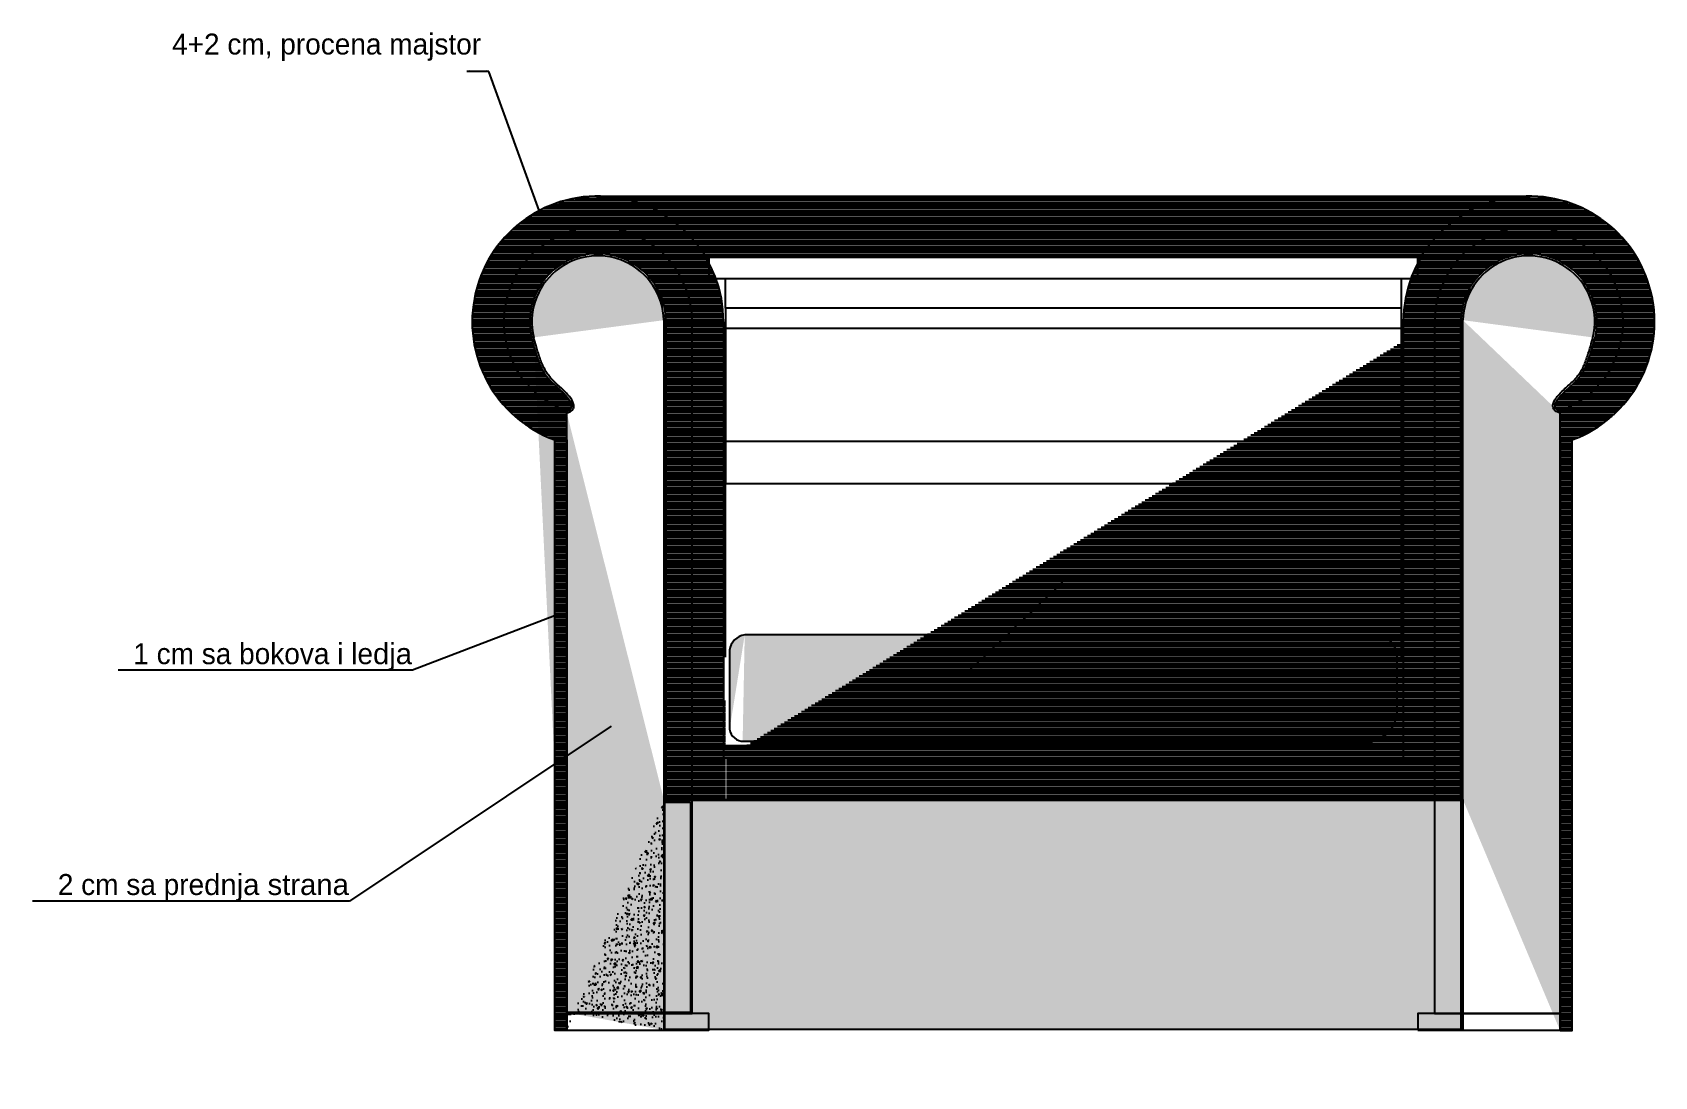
# Model space of a CAD drawing. Header units: millimetres. Extents: x -2138 to 2758, y -250 to 952.
# Drawn here: x -2138 to -589, y -44 to 952 of the extents above; entities that cross this region are included whole.
import ezdxf
from ezdxf import colors
from ezdxf.entities.mleader import LeaderData, LeaderLine
from ezdxf.math import Vec2, Vec3

# ---------------------------------------------------------------- set-up
doc = ezdxf.new("R2010")
doc.units = ezdxf.units.MM
doc.header["$MEASUREMENT"] = 0
doc.layers.add('Line 8', color=7, linetype='Continuous')
pattern_1 = [(0, (-1492.184197366365, 0), (0, 2), [])]
pattern_2 = [(49.99999999999999, (-1492.184197366365, 0), (14.34520365201507, -1.255042699651902), [1.5, -16.5]), (355, (-1492.184197366365, 0), (-2.77502667226, 15.04384267400024), [1.2, -13.2]), (100.45144446, (-1490.988763746365, -0.10458688), (11.57017693454224, 13.78879981937259), [1.274803839999999, -14.02284224]), (46.18420000000002, (-1492.184197366365, 4), (21.34482661343145, -3.310385615861531), [2.249999999999999, -24.74999999999999]), (96.63563549, (-1490.405462466365, 3.72413386), (18.69323891348457, 19.48237201549101), [1.91220684, -21.0342752]), (351.1841639899999, (-1492.184197366365, 4), (18.69323890109546, 19.4823720053998), [1.8, -19.80000002]), (21, (-1490.184197366365, 3), (11.93814104236923, -8.052377813306776), [1.5, -16.5]), (326.0000000000001, (-1490.184197366365, 3), (4.866306638431634, 14.50300090093706), [1.2, -13.2]), (71.45144474, (-1489.189352286365, 2.32896852), (16.80444753459942, 6.450623056127077), [1.2748038, -14.02284224]), (37.50000000000001, (-1492.184197366365, 0), (0.2431971063458134, 6.65787707662623), [0, -13.04, 0, -13.4, 0, -13.25]), (7.499999999999999, (-1492.184197366365, 0), (5.261390748842972, 7.888234237647205), [0, -7.64, 0, -12.74, 0, -5.05]), (327.5, (-1496.644197366365, 0), (10.67644872344818, -0.4510974346875951), [0, -5, 0, -15.6, 0, -20.7]), (317.5, (-1498.644197366365, 0), (11.66372338684772, 2.002099646646355), [0, -6.5, 0, -10.36, 0, -14.7])]

msp = doc.modelspace()

# ---------------------------------------------------------------- hatches: boundary and pattern name
at = {"linetype": 'Continuous'}
h = msp.add_hatch(dxfattribs=at)
h.set_pattern_fill('_USER', color=1, scale=2, pattern_type=0)
h.set_pattern_definition(pattern_1)
h.paths.add_polyline_path([(-1639.271812190082, 563.2533463552126), (-1639.271812190082, 0), (-1628.184197366365, 0), (-1628.184197366365, 579.5846498486308), (-1628.184197366365, 591.1471862576154, -1.931851652578133), (-1508.184197366365, 676.0000000000011), (-1508.184197366365, 260.0000000000005), (-1492.184197366365, 260.0000000000005), (-1492.184197366365, 315.9999999999889), (-1492.184197366365, 732.2494444417023, 1.455337488166232)])
h.paths.add_polyline_path([(-1485.530452277509, 717.3416704724796), (-1492.184197366365, 717.3416704724796), (-1492.184197366365, 689.1002265927967), (-1478.90140706023, 689.1002265927967, 0.06065782833653637)])
h.paths.add_polyline_path([(-1492.184197366365, 732.2494444417023), (-1492.184197366365, 717.3416704724796), (-1485.530452277509, 717.3416704724796, 0.03405038742747361)])
h.paths.add_polyline_path([(-1478.184197366365, 676.0000000000011, 0.02735346079778178), (-1478.90140706023, 689.1002265927967), (-1492.184197366364, 689.1002265927967), (-1492.184197366364, 669.8006517615045), (-1478.184197366365, 669.8006517615045)])
h.paths.add_polyline_path([(-1478.184197366365, 669.8006517615045), (-1492.184197366365, 669.8006517615045), (-1492.184197366365, 561.6872373883018), (-1478.184197366365, 561.6872373883017)])
h.paths.add_polyline_path([(-1478.184197366365, 561.6872373883017), (-1492.184197366365, 561.6872373883018), (-1492.184197366365, 521.757330884697), (-1478.184197366365, 521.757330884697)])
h.paths.add_polyline_path([(-1478.184197366365, 521.757330884697), (-1492.184197366365, 521.757330884697), (-1492.184197366365, 315.9999999999889), (-1478.184197366365, 315.9999999999889)])
h.paths.add_polyline_path([(-1478.184197366365, 315.9999999999889), (-1492.184197366365, 315.9999999999889), (-1492.184197366365, 260.0000000000009), (-1478.184197366365, 260.0000000000009)])
h.paths.add_polyline_path([(-831.1841973663641, 271.5831455914797), (-1476.184197366365, 271.5831455914768), (-1476.184197366365, 260.0000000000009), (-831.1841973663641, 260.000000000004)])
h.paths.add_polyline_path([(-1476.184197366365, 271.5831455914768), (-1478.184197366365, 271.5831455914767), (-1478.184197366365, 260.000000000001), (-1476.184197366365, 260.000000000001)])
h.paths.add_polyline_path([(-829.1841973663651, 271.5831455914798), (-831.184197366364, 271.5831455914798), (-831.184197366364, 260.000000000004), (-829.1841973663652, 260.000000000004)])
h.paths.add_polyline_path([(-815.1841973663652, 316.0039453554666), (-829.1841973663655, 316.0039453554666), (-829.1841973663653, 260.000000000004), (-815.1841973663652, 260.000000000004)])
h.paths.add_polyline_path([(-815.1841973663653, 355.9874078062265), (-829.1841973663658, 355.9874078062265), (-829.1841973663653, 316.0039453554666), (-815.1841973663653, 316.0039453554666)])
h.paths.add_polyline_path([(-815.1841973663652, 521.7573308846969), (-829.1841973663666, 521.7573308846969), (-829.1841973663658, 355.9874078062265), (-815.1841973663653, 355.9874078062265)])
h.paths.add_polyline_path([(-799.1841973663667, 675.9999999999991, -1.931851652578135), (-679.1841973663667, 591.1471862576136), (-679.1841973663667, 15.99999999999943), (-679.1841973663667, 2.273736754432321e-13), (-668.096582542647, 1.13686837721616e-13), (-668.096582542647, 563.2533463552124, 1.455337488166182), (-815.1841973663653, 732.2494444417043), (-815.1841973663653, 259.9999999999993), (-799.184197366367, 259.9999999999993)])
h.paths.add_polyline_path([(-815.1841973663676, 561.6872373883017), (-829.1841973663668, 561.6872373883017), (-829.1841973663667, 521.7573308846969), (-815.1841973663672, 521.7573308846969)])
h.paths.add_polyline_path([(-815.1841973663654, 669.8006517615047), (-829.1841973663672, 669.8006517615047), (-829.1841973663668, 561.6872373883017), (-815.1841973663653, 561.6872373883017)])
h.paths.add_polyline_path([(-815.1841973663653, 689.100226592797), (-828.4669876725022, 689.100226592797, 0.02735346079778623), (-829.1841973663672, 675.9999999999992), (-829.184197366367, 669.8006517615047), (-815.1841973663651, 669.8006517615047)])
h.paths.add_polyline_path([(-815.1841973663653, 717.3416704724799), (-821.8379424552229, 717.3416704724799, 0.06065782833653686), (-828.4669876725022, 689.100226592797), (-815.1841973663653, 689.100226592797)])
h.paths.add_polyline_path([(-815.1841973663653, 732.2494444417043, 0.03405038742747784), (-821.8379424552229, 717.3416704724799), (-815.1841973663653, 717.3416704724799)])
h.paths.add_polyline_path([(-709.1841973663671, 795.9999999999997), (-1598.184197366365, 796.0000000000013, -0.277545937962722), (-1492.184197366365, 732.2494444417025), (-1492.184197366365, 737.303475850283), (-1476.364688128768, 737.303475850283), (-815.1841973663653, 737.303475850283), (-815.1841973663653, 732.2494444417046, -0.2775459379627139)])
h = msp.add_hatch(dxfattribs=at)
h.set_pattern_fill('_USER', color=1, scale=2, pattern_type=0)
h.set_pattern_definition(pattern_1)
edge = h.paths.add_edge_path()
edge.add_line((-1533.202426183012, 677.5392900553029), (-1533.202426183012, 220.0000000000004))
edge.add_line((-1533.202426183012, 220.0000000000004), (-1508.184197366365, 220.0000000000006))
edge.add_line((-1508.184197366365, 220.0000000000006), (-1508.184197366365, 676.0000000000008))
edge.add_arc((-1598.184197366365, 676.0000000000007), 90.00000000000001, 7.237528875152536e-14, 250.5287793655093)
edge.add_spline(control_points=[(-1628.184197366365, 591.1471862576151), (-1627.608820929564, 591.2546823841155), (-1626.540447651218, 591.5110913477363), (-1625.185020085884, 592.0199464275031), (-1623.873393549452, 592.9476254043991), (-1623.056708181792, 594.5149558403859), (-1623.041164592249, 596.461869073381), (-1623.770882811308, 598.7239089709356), (-1625.159537280855, 601.2116247068561), (-1627.098721647064, 603.8295218909296), (-1629.464311209482, 606.490805161681), (-1632.122943615562, 609.1372227295149), (-1634.939264345069, 611.7425268041824), (-1637.784320669126, 614.3038734227376), (-1640.543377152041, 616.8369893353796), (-1643.124497177545, 619.3699401788919), (-1645.466052583071, 621.9378773131567), (-1647.547631535205, 624.5769298623809), (-1649.383281664036, 627.3220240930297), (-1651.009640459476, 630.2058616709982), (-1652.475835155286, 633.2573708922073), (-1653.833594580249, 636.500470183134), (-1655.125743138473, 639.9521149168274), (-1656.381749716621, 643.6222450061638), (-1657.621448600121, 647.5158489032548), (-1658.856526330183, 651.6343357604592), (-1659.845574706559, 655.1085039878976), (-1660.588775044452, 657.8143970203747), (-1661.084869821936, 659.6627729371269), (-1661.333074120322, 660.5980726948372)], knot_values=[-1, -1, -1, -1, -1, -1, -0.9600000000000004, -0.9200000000000002, -0.8800000000000002, -0.8400000000000003, -0.8000000000000002, -0.7600000000000002, -0.7200000000000001, -0.68, -0.64, -0.6, -0.56, -0.5199999999999999, -0.4799999999999999, -0.44, -0.4, -0.36, -0.32, -0.28, -0.24, -0.2, -0.16, -0.12, -0.08, -0.04, 0, 0, 0, 0, 0, 0], weights=[1, 1, 1, 1, 1, 1, 1, 1, 1, 1, 1, 1, 1, 1, 1, 1, 1, 1, 1, 1, 1, 1, 1, 1, 1, 1, 1, 1, 1, 1], degree=5, periodic=0)
edge.add_arc((-1598.184197366365, 676.000000000001), 65.00000000000017, 1.3569702936972021, 196.886020778149, ccw=False)
edge = h.paths.add_edge_path()
edge.add_spline(control_points=[(-646.03532061241, 660.5980726948358), (-646.2835249107962, 659.6627729371254), (-646.7796196882799, 657.8143970203733), (-647.5228200261731, 655.1085039878959), (-648.5118684025485, 651.6343357604576), (-649.7469461326114, 647.5158489032533), (-650.9866450161109, 643.6222450061621), (-652.2426515942587, 639.9521149168261), (-653.5348001524833, 636.5004701831326), (-654.8925595774463, 633.2573708922059), (-656.3587542732557, 630.2058616709968), (-657.9851130686963, 627.3220240930283), (-659.8207631975274, 624.5769298623795), (-661.9023421496609, 621.9378773131554), (-664.2438975551867, 619.3699401788905), (-666.8250175806913, 616.8369893353782), (-669.5840740636065, 614.3038734227364), (-672.429130387663, 611.7425268041811), (-675.2454511171708, 609.1372227295135), (-677.9040835232506, 606.4908051616796), (-680.2696730856686, 603.8295218909284), (-682.2088574518771, 601.2116247068549), (-683.5975119214244, 598.7239089709344), (-684.3272301404837, 596.4618690733796), (-684.3116865509398, 594.5149558403848), (-683.4950011832798, 592.947625404398), (-682.1833746468479, 592.019946427502), (-680.8279470815144, 591.511091347735), (-679.759573803168, 591.2546823841144), (-679.1841973663672, 591.1471862576137)], knot_values=[-1, -1, -1, -1, -1, -1, -0.96, -0.92, -0.88, -0.84, -0.8, -0.76, -0.72, -0.6799999999999999, -0.64, -0.6, -0.56, -0.52, -0.4800000000000001, -0.4399999999999999, -0.4, -0.36, -0.32, -0.2799999999999999, -0.2399999999999998, -0.1999999999999998, -0.1599999999999997, -0.1199999999999998, -0.07999999999999985, -0.03999999999999959, 0, 0, 0, 0, 0, 0], weights=[1, 1, 1, 1, 1, 1, 1, 1, 1, 1, 1, 1, 1, 1, 1, 1, 1, 1, 1, 1, 1, 1, 1, 1, 1, 1, 1, 1, 1, 1], degree=5, periodic=0)
edge.add_arc((-709.1841973663669, 675.9999999999991), 89.9999999999999, 289.4712206344908, 540)
edge.add_line((-799.1841973663668, 675.9999999999991), (-799.184197366367, 219.9999999999994))
edge.add_line((-799.184197366367, 219.9999999999994), (-774.1659685497203, 219.9999999999996))
edge.add_line((-774.1659685497203, 219.9999999999996), (-774.1659685497203, 674.4607099447019))
edge.add_arc((-709.1841973663672, 675.9999999999998), 64.99999999999996, -13.706757396444175, 181.3569702936937, ccw=False)
at = {"linetype": 'Continuous', "true_color": 0xf8d731}
h = msp.add_hatch(dxfattribs=at)
h.set_pattern_fill('AR-CONC', color=40, scale=2)
h.set_pattern_definition(pattern_2)
edge = h.paths.add_edge_path()
edge.add_line((-1627.880269787394, 16.68340467346843), (-1627.880269787394, 589.18196144985))
edge.add_spline(control_points=[(-1627.816897644292, 589.1812028105421), (-1626.842534545163, 589.3632406074734), (-1625.954611927976, 589.61379150808), (-1624.494238714902, 590.2358435684538), (-1623.892790098349, 590.5765711458276), (-1622.823984218076, 591.4182274047995), (-1622.358215455512, 591.9223911301084), (-1621.641206552884, 593.0690729204263), (-1621.394187417708, 593.7076572339768), (-1621.133560695061, 595.0165764333544), (-1621.116275183461, 595.6845617563248), (-1621.251598016265, 597.0098604037538), (-1621.403121491883, 597.6693192685362), (-1621.834168870391, 598.9875705031641), (-1622.114198388878, 599.6470222345748), (-1623.156930631475, 601.7180220065222), (-1624.109251679798, 603.1438876312671), (-1626.349638052884, 605.9994112750524), (-1627.638166541538, 607.4252625844985), (-1630.38713445729, 610.2255532401707), (-1631.84662967111, 611.5999165856971), (-1634.772464815802, 614.2881195124822), (-1636.237851551763, 615.6023285091151), (-1639.038058733838, 618.1912580583611), (-1640.371764802126, 619.4661461246219), (-1642.829285565002, 622.0164207788533), (-1643.953364037973, 623.2921247990678), (-1645.99616061119, 625.899832529613), (-1646.916428181597, 627.2323010368259), (-1648.606516470881, 630.0147650823609), (-1649.377315234094, 631.4654933169252), (-1650.831659244912, 634.5321758429278), (-1651.515794155361, 636.148116888532), (-1652.845011120103, 639.5642609712373), (-1653.489899642178, 641.3638998949798), (-1655.161453696162, 646.3183346008573), (-1656.179462325106, 649.6238315896087), (-1657.933454546447, 655.6950108479393), (-1658.665612096455, 658.3437579488901), (-1659.399983562033, 661.1110647936606)], knot_values=[-1, -1, -1, -1, -0.964045597727285, -0.964045597727285, -0.934951167562821, -0.934951167562821, -0.905856737398357, -0.905856737398357, -0.876762307233893, -0.876762307233893, -0.847667877069429, -0.847667877069429, -0.818573446904965, -0.818573446904965, -0.789479016740501, -0.789479016740501, -0.7276621501115226, -0.7276621501115226, -0.6658452834825441, -0.6658452834825441, -0.6040284168535657, -0.6040284168535657, -0.5422115502245872, -0.5422115502245872, -0.4803946835956088, -0.4803946835956088, -0.4185778169666303, -0.4185778169666303, -0.3567609503376519, -0.3567609503376519, -0.2949440837086734, -0.2949440837086734, -0.2331272170796949, -0.2331272170796949, -0.1713103504507165, -0.1713103504507165, -0.07133864126344672, -0.07133864126344672, 0, 0, 0, 0], degree=3, periodic=0)
edge.add_line((-1535.202426183012, 677.5392900552937), (-1535.202426183012, 220.0000000000005))
edge.add_arc((-1598.184197366365, 676.0000000000011), 63.0000000000001, 1.356970293688657, 193.7067573964379)
h = msp.add_hatch(dxfattribs=at)
h.set_pattern_fill('AR-CONC', color=40, scale=2)
h.set_pattern_definition(pattern_2)
edge = h.paths.add_edge_path()
edge.add_arc((-709.1841973663672, 675.9999999999997), 62.99999999999997, 346.2932426035622, 538.643029706311)
edge.add_spline(control_points=[(-679.5514970884411, 589.1812028105409), (-680.5258601875919, 589.3632406074765), (-681.4137828047975, 589.6137915080905), (-682.8741560178786, 590.2358435684782), (-683.4756046344241, 590.576571145853), (-684.5444105146829, 591.4182274048252), (-685.0101792772407, 591.9223911301333), (-685.7271881798575, 593.069072920446), (-685.9742073150294, 593.7076572339922), (-686.2348340376711, 595.0165764333602), (-686.2521195492706, 595.6845617563255), (-686.1167967164685, 597.0098604037445), (-685.9652732408517, 597.6693192685219), (-685.5342258623498, 598.9875705031398), (-685.2541963438669, 599.6470222345457), (-684.2114641015498, 601.7180220059475), (-683.2591430536885, 603.1438876301363), (-681.018756681725, 605.9994112728273), (-679.7302281937308, 607.425262581741), (-676.9812602792981, 610.225553236414), (-675.5217650661374, 611.5999165814721), (-672.5959299225864, 614.2881195073597), (-671.1305431871068, 615.6023285035624), (-668.330336005714, 618.1912580519312), (-666.9966299376264, 619.4661461177457), (-664.5391091749107, 622.0164207709905), (-663.4150307019069, 623.2921247906642), (-661.3722341285504, 625.899832519945), (-660.4519665580393, 627.2323010264324), (-658.7618782686033, 630.014765070269), (-657.9910795053422, 631.4654933038598), (-656.5367354945414, 634.5321758276824), (-655.8526005841571, 636.148116872084), (-654.5233836196428, 639.5642609522166), (-653.8784950977279, 641.3638998745877), (-652.2069410445254, 646.3183345758662), (-651.1889324162453, 649.6238315611477), (-649.4349401925017, 655.695010825438), (-648.7027826393968, 658.3437579371359), (-647.9684111706987, 661.1110647936594)], knot_values=[-1, -1, -1, -1, -0.9640455977264472, -0.9640455977264472, -0.9349511675622033, -0.9349511675622033, -0.9058567373979595, -0.9058567373979595, -0.8767623072337156, -0.8767623072337156, -0.8476678770694718, -0.8476678770694718, -0.8185734469052279, -0.8185734469052279, -0.7894790167409841, -0.7894790167409841, -0.7276621501357216, -0.7276621501357216, -0.665845283530459, -0.665845283530459, -0.6040284169251965, -0.6040284169251965, -0.542211550319934, -0.542211550319934, -0.4803946837146714, -0.4803946837146714, -0.4185778171094089, -0.4185778171094089, -0.3567609505041464, -0.3567609505041464, -0.2949440838988838, -0.2949440838988838, -0.2331272172936213, -0.2331272172936213, -0.1713103506883588, -0.1713103506883588, -0.07133864156641528, -0.07133864156641528, 0, 0, 0, 0], degree=3, periodic=0)
edge.add_line((-772.1659685497203, 219.9999999999996), (-772.1659685497203, 677.5392900552921))
at = {"linetype": 'Continuous'}
h = msp.add_hatch(dxfattribs=at)
h.set_pattern_fill('_USER', color=1, scale=2, pattern_type=0)
h.set_pattern_definition(pattern_1)
edge = h.paths.add_edge_path()
edge.add_line((-1476.184197366365, 220.0000000000001), (-1476.184197366365, 315.9999999999888))
edge.add_line((-1476.184197366365, 315.9999999999888), (-1492.184197366365, 315.9999999999889))
edge.add_line((-1492.184197366365, 315.9999999999889), (-1492.184197366365, 220.0000000000001))
edge.add_line((-1508.184197366365, 220.0000000000005), (-1508.184197366365, 676.0000000000008))
h = msp.add_hatch(dxfattribs=at)
h.set_pattern_fill('_USER', color=1, scale=2, pattern_type=0)
h.set_pattern_definition(pattern_1)
edge = h.paths.add_edge_path()
edge.add_line((-1475.328278854913, 220.0000000000005), (-1475.328278854913, 260.000000000001))
edge.add_line((-799.1841973663672, 675.9999999999997), (-799.1841973663669, 219.9999999999994))
at = {"linetype": 'Continuous', "true_color": 0xf8d731}
h = msp.add_hatch(dxfattribs=at)
h.set_pattern_fill('AR-CONC', color=40, scale=2)
h.set_pattern_definition(pattern_2)
edge = h.paths.add_edge_path()
edge.add_spline(control_points=[(-679.5514970884411, 589.1812028105409), (-680.5258601875919, 589.3632406074765), (-681.4137828047975, 589.6137915080905), (-682.8741560178786, 590.2358435684782), (-683.4756046344241, 590.576571145853), (-684.5444105146829, 591.4182274048252), (-685.0101792772407, 591.9223911301333), (-685.7271881798575, 593.069072920446), (-685.9742073150294, 593.7076572339922), (-686.2348340376711, 595.0165764333602), (-686.2521195492706, 595.6845617563255), (-686.1167967164685, 597.0098604037445), (-685.9652732408517, 597.6693192685219), (-685.5342258623498, 598.9875705031398), (-685.2541963438669, 599.6470222345457), (-684.2114641015498, 601.7180220059475), (-683.2591430536885, 603.1438876301363), (-681.018756681725, 605.9994112728273), (-679.7302281937308, 607.425262581741), (-676.9812602792981, 610.225553236414), (-675.5217650661374, 611.5999165814721), (-672.5959299225864, 614.2881195073597), (-671.1305431871068, 615.6023285035624), (-668.330336005714, 618.1912580519312), (-666.9966299376264, 619.4661461177457), (-664.5391091749107, 622.0164207709905), (-663.4150307019069, 623.2921247906642), (-661.3722341285504, 625.899832519945), (-660.4519665580393, 627.2323010264324), (-658.7618782686033, 630.014765070269), (-657.9910795053422, 631.4654933038598), (-656.5367354945414, 634.5321758276824), (-655.8526005841571, 636.148116872084), (-654.5233836196428, 639.5642609522166), (-653.8784950977279, 641.3638998745877), (-652.2069410445254, 646.3183345758662), (-651.1889324162453, 649.6238315611477), (-649.4349401925017, 655.695010825438), (-648.7027826393968, 658.3437579371359), (-647.9684111706987, 661.1110647936594)], knot_values=[-1, -1, -1, -1, -0.9640455977264472, -0.9640455977264472, -0.9349511675622033, -0.9349511675622033, -0.9058567373979595, -0.9058567373979595, -0.8767623072337156, -0.8767623072337156, -0.8476678770694718, -0.8476678770694718, -0.8185734469052279, -0.8185734469052279, -0.7894790167409841, -0.7894790167409841, -0.7276621501357216, -0.7276621501357216, -0.665845283530459, -0.665845283530459, -0.6040284169251965, -0.6040284169251965, -0.542211550319934, -0.542211550319934, -0.4803946837146714, -0.4803946837146714, -0.4185778171094089, -0.4185778171094089, -0.3567609505041464, -0.3567609505041464, -0.2949440838988838, -0.2949440838988838, -0.2331272172936213, -0.2331272172936213, -0.1713103506883588, -0.1713103506883588, -0.07133864156641528, -0.07133864156641528, 0, 0, 0, 0], degree=3, periodic=0)
edge.add_line((-772.1659685497203, 219.9999999999996), (-772.1659685497203, 677.5392900552921))
edge.add_line((-679.5514970884411, 589.1812028105409), (-679.551497088441, 1.13686837721616e-13))
edge.add_line((-772.1659685497203, 219.9999999999996), (-772.1659685497202, 1.13686837721616e-13))
h = msp.add_hatch(dxfattribs=at)
h.set_pattern_fill('AR-CONC', color=40, scale=2)
h.set_pattern_definition(pattern_2)
edge = h.paths.add_edge_path()
edge.add_line((-1535.202426183012, 217.5564473140012), (-1535.202426183012, 0))
edge.add_line((-1627.880269787394, 16.68340467346843), (-1627.880269787394, 589.18196144985))
edge.add_line((-1535.202426183012, 220.0000000000004), (-1535.202426183012, 217.5564473140012))
at = {"linetype": 'Continuous', "true_color": 0x136734}
h = msp.add_hatch(dxfattribs=at)
h.set_pattern_fill('CROSS', color=116, scale=2)
h.set_pattern_definition([(0, (-1492.184197366365, 0), (0.5, 0.5), [0.25, -0.75]), (90, (-1492.059197366365, -0.125), (-0.4999999999999999, 0.5), [0.25, -0.75])])
h.paths.add_polyline_path([(-1639.271812190082, 563.2533463552126), (-1627.960433294005, 563.2533463552126), (-1627.960433294005, -0.2755093643472719), (-1639.271812190082, -0.2755093643472719)])
h.paths.add_polyline_path([(-667.9862791949417, 563.1847466931513), (-679.4141465311714, 563.1847466931513), (-679.4141465311714, -0.2408058261098631), (-667.9862791949417, -0.2408058261098631)])
at = {"linetype": 'Continuous'}
h = msp.add_hatch(dxfattribs=at)
h.set_pattern_fill('_USER', color=1, scale=2, pattern_type=0)
h.set_pattern_definition(pattern_1)
edge = h.paths.add_edge_path()
edge.add_line((-1476.184197366365, 220.0000000000001), (-1476.184197366365, 315.9999999999888))
edge.add_line((-1476.184197366365, 315.9999999999888), (-1492.184197366365, 315.9999999999889))
edge.add_line((-1492.184197366365, 315.9999999999889), (-1492.184197366365, 220.0000000000001))
h = msp.add_hatch(dxfattribs=at)
h.set_pattern_fill('AR-CONC', color=256, scale=2)
h.set_pattern_definition(pattern_2)
edge = h.paths.add_edge_path()
edge.add_line((-1535.202426183012, 217.5564473140012), (-1535.202426183012, 0))
edge.add_line((-1627.880269787394, 16.68340467346843), (-1627.880269787394, -2.842170943040401e-14))
at = {"linetype": 'Continuous', "true_color": 0xf8d731}
h = msp.add_hatch(dxfattribs=at)
h.set_pattern_fill('AR-CONC', color=40, scale=2)
h.set_pattern_definition(pattern_2)
h.paths.add_polyline_path([(-1534.377715138544, 219.3510472891621), (-772.6139393455451, 219.3510472891621), (-772.6139393455451, 0.4957761863806809), (-1534.377715138544, 0.4957761863806809)])
at = {"layer": 'Line 8', "linetype": 'Continuous', "true_color": 0xc7c8ca}
h = msp.add_hatch(dxfattribs=at)
h.set_pattern_fill('HEX', color=9, scale=35)
h.set_pattern_definition([(0, (-1492.184197366365, 0), (0, 7.577722283113838), [4.375, -8.75]), (120, (-1492.184197366365, 0), (-6.5625, -3.788861141556918), [4.374999999999998, -8.749999999999996]), (59.99999999999999, (-1487.809197366365, 0), (-6.562499999999999, 3.78886114155692), [4.375, -8.75])])
edge = h.paths.add_edge_path()
edge.add_line((-853.004895599075, 377.2269382434661), (-1457.947716265179, 377.2269382434661))
edge.add_line((-1459.945223088279, 275.7461881153522), (-858.7086503875216, 275.7461881153522))
edge.add_line((-1472.338157859653, 362.5443755260039), (-1472.338157859653, 287.1851153161242))
edge.add_arc((-1455.879726452205, 360.8067451287503), 16.54990404174961, 97.17814507033229, 173.9732147304279)
edge.add_arc((-857.0987904560226, 355.2117413933051), 22.39260742859307, 9.689620673645551, 79.46573593688112)
edge.add_arc((-865.1626267764437, 305.3319107990305), 30.28149266374238, 282.3060001254173, 354.4003693472118)
edge.add_line((-835.025636517159, 302.3771492086374), (-835.025636517159, 358.9806593603498))

# ---------------------------------------------------------------- linework, layer by layer
at = {"color": 1, "linetype": 'Continuous'}
for p, q in [((-1598.184197366365, 796.0000000000011), (-709.1841973663672, 795.9999999999997)), ((-1478.184197366365, 676.0000000000011), (-1478.184197366365, 260.0000000000009)), ((-829.1841973663672, 675.9999999999997), (-829.1841973663653, 260.000000000004)), ((-668.096582542647, 563.2533463552124), (-668.096582542647, 1.13686837721616e-13)), ((-1478.184197366365, 271.5831455914768), (-829.1841973663654, 271.5831455914798))]:
    msp.add_line(p, q, dxfattribs=at)
at = {"linetype": 'Continuous'}
for p, q in [((-1476.364688128768, 689.1002265927967), (-1476.364688128768, 521.757330884697)), ((-831.1841973663642, 689.100226592797), (-831.1841973663642, 521.7573308846969)), ((-1627.880269787394, 16.68340467346843), (-1627.880269787394, 589.18196144985)), ((-1627.880269787394, 589.18196144985), (-1627.816897644292, 589.1812028105421)), ((-679.5514970884411, 589.1812028105409), (-679.551497088441, 1.465695101303986e-13)), ((-1535.202426183012, 220.0000000000004), (-1535.202426183012, 217.5564473140012)), ((-1535.202426183012, 217.5564473140012), (-1509.800140777728, 217.5564473140012)), ((-1535.202426183012, 217.5564473140012), (-1535.202426183012, -9.551965622166872e-15)), ((-1509.800140777728, 217.5564473140012), (-1509.800140777728, 16.68340467346843)), ((-1508.184197366365, 220.0000000000005), (-786.6750829580436, 219.9999999999995)), ((-774.1659685497203, 219.9999999999996), (-774.1659685497202, 1.14892430781872e-13)), ((-772.1659685497203, 219.9999999999996), (-772.1659685497202, 1.155620340435991e-13)), ((-1509.800140777728, 16.68340467346843), (-1627.880269787394, 16.68340467346843)), ((-1627.880269787394, 16.68340467346843), (-1627.880269787394, -3.013058079060589e-14)), ((-668.096582542647, 1.13686837721616e-13), (-679.1841973663667, 1.13686837721616e-13)), ((-679.1841973663667, 1.13686837721616e-13), (-668.096582542647, 1.13686837721616e-13))]:
    msp.add_line(p, q, dxfattribs=at)
for p, q in [((-1535.202426183012, 677.5392900552937), (-1535.202426183012, 220.0000000000004)), ((-1533.202426183012, 677.5392900552937), (-1533.202426183012, 220.0000000000004)), ((-1508.184197366365, 220.0000000000005), (-1508.184197366365, 676.0000000000008)), ((-799.1841973663672, 675.9999999999997), (-799.1841973663669, 219.9999999999995)), ((-774.1659685497203, 219.9999999999996), (-774.1659685497203, 677.5392900552921)), ((-772.1659685497203, 219.9999999999996), (-772.1659685497203, 677.5392900552921)), ((-1533.202426183012, 220.0000000000004), (-1508.184197366365, 220.0000000000005)), ((-799.1841973663669, 219.9999999999995), (-774.1659685497203, 219.9999999999996))]:
    msp.add_line(p, q)
for points in [[(-1508.184197366365, 16.00000000000005), (-1508.184197366365, 676.0000000000008, 1.931851652578136), (-1628.184197366365, 591.147186257615), (-1628.184197366365, 16.00000000000002)], [(-799.1841973663667, 675.9999999999992), (-799.1841973663667, 15.99999999999952), (-679.1841973663667, 15.99999999999947), (-679.1841973663667, 591.1471862576136, 1.931851652578133)]]:
    msp.add_lwpolyline(points, format="xyb", close=True)
for points in [[(-1492.184197366364, 718), (-1492.184197366364, 717.3416704724796), (-815.1841973663652, 717.3416704724799), (-815.1841973663653, 737.303475850283), (-1492.184197366364, 737.303475850283), (-1492.184197366364, 720)], [(-831.1841973663643, 689.100226592797), (-1476.364688128768, 689.1002265927967)], [(-1476.364688128768, 669.8006517615045), (-831.1841973663642, 669.8006517615047)], [(-831.1841973663643, 561.6872373883017), (-1476.364688128768, 561.6872373883018)], [(-1476.364688128768, 521.757330884697), (-831.1841973663642, 521.7573308846969)]]:
    msp.add_lwpolyline(points)
for points in [[(-1476.364688128768, 689.1002265927967), (-1476.364688128768, 717.3416704724796)], [(-831.1841973663642, 717.34167047248), (-831.1841973663642, 689.100226592797)], [(-1476.364688128768, 561.6872373883018), (-1476.364688128768, 669.8006517615045)], [(-831.1841973663642, 669.8006517615047), (-831.1841973663642, 561.6872373883017)], [(-1476.364688128768, 355.9874078062262), (-1476.364688128768, 521.757330884697)], [(-831.1841973663642, 521.7573308846969), (-831.1841973663642, 355.9874078062264)], [(-853.004895599075, 377.2269382434661), (-1457.947716265179, 377.2269382434661)], [(-1472.338157859653, 362.5443755260039), (-1472.338157859653, 287.1851153161242)], [(-835.025636517159, 302.3771492086374), (-835.025636517159, 358.9806593603498)], [(-1459.945223088279, 275.7461881153522), (-858.7086503875216, 275.7461881153522)]]:
    msp.add_lwpolyline(points, dxfattribs=at)
at = {"color": 1, "linetype": 'Continuous'}
msp.add_lwpolyline([(-1628.184197366365, 579.5846498486308), (-1628.184197366365, -3.019806626980428e-14), (-1639.271812190082, 0), (-1639.271812190082, 563.2533463552126)], dxfattribs=at)
at = {"linetype": 'Continuous'}
for points in [[(-1639.271812190082, 563.2533463552126), (-1627.960433294005, 563.2533463552126), (-1627.960433294005, -0.2755093643472719), (-1639.271812190082, -0.2755093643472719)], [(-667.9862791949417, 563.1847466931513), (-679.4141465311714, 563.1847466931513), (-679.4141465311714, -0.2408058261098631), (-667.9862791949417, -0.2408058261098631)], [(-1534.377715138544, 219.3510472891621), (-772.6139393455451, 219.3510472891621), (-772.6139393455451, 0.4957761863806809), (-1534.377715138544, 0.4957761863806809)]]:
    msp.add_lwpolyline(points, close=True, dxfattribs=at)
for points in [[(-1628.184197366365, -3.019806626980428e-14), (-1492.184197366365, 0), (-1492.184197366365, 16.00000000000002), (-1628.184197366365, 15.99999999999999)], [(-815.1841973663666, 1.011594608789257e-13), (-679.1841973663667, 1.466924826763648e-13), (-679.1841973663667, 16.00000000000014), (-815.1841973663666, 16.0000000000001)]]:
    msp.add_lwpolyline(points, close=True)
at = {"color": 1}
for centre, radius, start, end in [((-1598.184197366365, 676.0000000000011), 120.0000000000001, 0, 249.9770330738002), ((-709.1841973663672, 675.9999999999997), 120, 290.0229669262001, 180)]:
    msp.add_arc(centre, radius, start, end, dxfattribs=at)
for centre, radius, start, end in [((-1598.184197366365, 676.0000000000011), 90.00000000000006, 0, 250.5287793655134), ((-709.1841973663672, 675.9999999999997), 89.99999999999999, 289.4712206344866, 180), ((-1598.184197366365, 676.0000000000011), 65.0000000000001, 1.356970293688657, 193.7067573964379), ((-1598.184197366365, 676.0000000000011), 63.0000000000001, 1.356970293688657, 193.7067573964379), ((-709.1841973663672, 675.9999999999997), 64.99999999999997, 346.2932426035622, 178.6430297063111), ((-709.1841973663672, 675.9999999999997), 62.99999999999997, 346.2932426035622, 178.6430297063111)]:
    msp.add_arc(centre, radius, start, end)
at = {"linetype": 'Continuous'}
for centre, radius, start, end in [((-1455.879726452205, 360.8067451287503), 16.54990404174961, 97.17814507033229, 173.9732147304279), ((-857.0987904560226, 355.2117413933051), 22.39260742859307, 9.689620673645551, 79.46573593688112), ((-865.1626267764437, 305.3319107990305), 30.28149266374238, 282.3060001254173, 354.4003693472118), ((-1459.394983183182, 288.7750350091815), 13.04046070259811, 187.0030425152957, 272.4183031152149)]:
    msp.add_arc(centre, radius, start, end, dxfattribs=at)
for points in [[(-1628.184197366365, 591.1471862576151), (-1627.608820929564, 591.2546823841155), (-1626.540447651218, 591.5110913477363), (-1625.185020085884, 592.0199464275031), (-1623.873393549452, 592.9476254043991), (-1623.056708181792, 594.5149558403859), (-1623.041164592249, 596.461869073381), (-1623.770882811308, 598.7239089709356), (-1625.159537280855, 601.2116247068561), (-1627.098721647064, 603.8295218909296), (-1629.464311209482, 606.490805161681), (-1632.122943615562, 609.1372227295149), (-1634.939264345069, 611.7425268041824), (-1637.784320669126, 614.3038734227376), (-1640.543377152041, 616.8369893353796), (-1643.124497177545, 619.3699401788919), (-1645.466052583071, 621.9378773131567), (-1647.547631535205, 624.5769298623809), (-1649.383281664036, 627.3220240930297), (-1651.009640459476, 630.2058616709982), (-1652.475835155286, 633.2573708922073), (-1653.833594580249, 636.500470183134), (-1655.125743138473, 639.9521149168274), (-1656.381749716621, 643.6222450061638), (-1657.621448600121, 647.5158489032548), (-1658.856526330183, 651.6343357604592), (-1659.845574706559, 655.1085039878976), (-1660.588775044452, 657.8143970203747), (-1661.084869821936, 659.6627729371269), (-1661.333074120322, 660.5980726948372)], [(-679.1841973663672, 591.1471862576137), (-679.759573803168, 591.2546823841144), (-680.8279470815144, 591.511091347735), (-682.1833746468479, 592.019946427502), (-683.4950011832798, 592.947625404398), (-684.3116865509398, 594.5149558403848), (-684.3272301404837, 596.4618690733796), (-683.5975119214244, 598.7239089709344), (-682.2088574518771, 601.2116247068549), (-680.2696730856686, 603.8295218909284), (-677.9040835232506, 606.4908051616796), (-675.2454511171708, 609.1372227295135), (-672.429130387663, 611.7425268041811), (-669.5840740636065, 614.3038734227364), (-666.8250175806913, 616.8369893353782), (-664.2438975551867, 619.3699401788905), (-661.9023421496609, 621.9378773131554), (-659.8207631975274, 624.5769298623795), (-657.9851130686963, 627.3220240930283), (-656.3587542732557, 630.2058616709968), (-654.8925595774463, 633.2573708922059), (-653.5348001524833, 636.5004701831326), (-652.2426515942587, 639.9521149168261), (-650.9866450161109, 643.6222450061621), (-649.7469461326114, 647.5158489032533), (-648.5118684025485, 651.6343357604576), (-647.5228200261731, 655.1085039878959), (-646.7796196882799, 657.8143970203733), (-646.2835249107962, 659.6627729371254), (-646.03532061241, 660.5980726948358)]]:
    msp.add_open_spline(points, degree=5)
for points, knots in [([(-1627.816897644292, 589.1812028105421), (-1626.842534545163, 589.3632406074734), (-1625.954611927976, 589.61379150808), (-1624.494238714902, 590.2358435684538), (-1623.892790098349, 590.5765711458276), (-1622.823984218076, 591.4182274047995), (-1622.358215455512, 591.9223911301084), (-1621.641206552884, 593.0690729204263), (-1621.394187417708, 593.7076572339768), (-1621.133560695061, 595.0165764333544), (-1621.116275183461, 595.6845617563248), (-1621.251598016265, 597.0098604037538), (-1621.403121491883, 597.6693192685362), (-1621.834168870391, 598.9875705031641), (-1622.114198388878, 599.6470222345748), (-1623.156930631475, 601.7180220065222), (-1624.109251679798, 603.1438876312671), (-1626.349638052884, 605.9994112750524), (-1627.638166541538, 607.4252625844985), (-1630.38713445729, 610.2255532401707), (-1631.84662967111, 611.5999165856971), (-1634.772464815802, 614.2881195124822), (-1636.237851551763, 615.6023285091151), (-1639.038058733838, 618.1912580583611), (-1640.371764802126, 619.4661461246219), (-1642.829285565002, 622.0164207788533), (-1643.953364037973, 623.2921247990678), (-1645.99616061119, 625.899832529613), (-1646.916428181597, 627.2323010368259), (-1648.606516470881, 630.0147650823609), (-1649.377315234094, 631.4654933169252), (-1650.831659244912, 634.5321758429278), (-1651.515794155361, 636.148116888532), (-1652.845011120103, 639.5642609712373), (-1653.489899642178, 641.3638998949798), (-1655.161453696162, 646.3183346008573), (-1656.179462325106, 649.6238315896087), (-1657.933454546447, 655.6950108479393), (-1658.665612096455, 658.3437579488901), (-1659.399983562033, 661.1110647936606)], [-1, -1, -1, -1, -0.964045597727285, -0.964045597727285, -0.934951167562821, -0.934951167562821, -0.905856737398357, -0.905856737398357, -0.876762307233893, -0.876762307233893, -0.847667877069429, -0.847667877069429, -0.818573446904965, -0.818573446904965, -0.789479016740501, -0.789479016740501, -0.7276621501115226, -0.7276621501115226, -0.6658452834825441, -0.6658452834825441, -0.6040284168535657, -0.6040284168535657, -0.5422115502245872, -0.5422115502245872, -0.4803946835956088, -0.4803946835956088, -0.4185778169666303, -0.4185778169666303, -0.3567609503376519, -0.3567609503376519, -0.2949440837086734, -0.2949440837086734, -0.2331272170796949, -0.2331272170796949, -0.1713103504507165, -0.1713103504507165, -0.07133864126344672, -0.07133864126344672, 0, 0, 0, 0]), ([(-679.5514970884411, 589.1812028105409), (-680.5258601875919, 589.3632406074765), (-681.4137828047975, 589.6137915080905), (-682.8741560178786, 590.2358435684782), (-683.4756046344241, 590.576571145853), (-684.5444105146829, 591.4182274048252), (-685.0101792772407, 591.9223911301333), (-685.7271881798575, 593.069072920446), (-685.9742073150294, 593.7076572339922), (-686.2348340376711, 595.0165764333602), (-686.2521195492706, 595.6845617563255), (-686.1167967164685, 597.0098604037445), (-685.9652732408517, 597.6693192685219), (-685.5342258623498, 598.9875705031398), (-685.2541963438669, 599.6470222345457), (-684.2114641015498, 601.7180220059475), (-683.2591430536885, 603.1438876301363), (-681.018756681725, 605.9994112728273), (-679.7302281937308, 607.425262581741), (-676.9812602792981, 610.225553236414), (-675.5217650661374, 611.5999165814721), (-672.5959299225864, 614.2881195073597), (-671.1305431871068, 615.6023285035624), (-668.330336005714, 618.1912580519312), (-666.9966299376264, 619.4661461177457), (-664.5391091749107, 622.0164207709905), (-663.4150307019069, 623.2921247906642), (-661.3722341285504, 625.899832519945), (-660.4519665580393, 627.2323010264324), (-658.7618782686033, 630.014765070269), (-657.9910795053422, 631.4654933038598), (-656.5367354945414, 634.5321758276824), (-655.8526005841571, 636.148116872084), (-654.5233836196428, 639.5642609522166), (-653.8784950977279, 641.3638998745877), (-652.2069410445254, 646.3183345758662), (-651.1889324162453, 649.6238315611477), (-649.4349401925017, 655.695010825438), (-648.7027826393968, 658.3437579371359), (-647.9684111706987, 661.1110647936594)], [-1, -1, -1, -1, -0.9640455977264472, -0.9640455977264472, -0.9349511675622033, -0.9349511675622033, -0.9058567373979595, -0.9058567373979595, -0.8767623072337156, -0.8767623072337156, -0.8476678770694718, -0.8476678770694718, -0.8185734469052279, -0.8185734469052279, -0.7894790167409841, -0.7894790167409841, -0.7276621501357216, -0.7276621501357216, -0.665845283530459, -0.665845283530459, -0.6040284169251965, -0.6040284169251965, -0.542211550319934, -0.542211550319934, -0.4803946837146714, -0.4803946837146714, -0.4185778171094089, -0.4185778171094089, -0.3567609505041464, -0.3567609505041464, -0.2949440838988838, -0.2949440838988838, -0.2331272172936213, -0.2331272172936213, -0.1713103506883588, -0.1713103506883588, -0.07133864156641528, -0.07133864156641528, 0, 0, 0, 0])]:
    msp.add_open_spline(points, degree=3, knots=knots)

# ---------------------------------------------------------------- texts
at = {"linetype": 'Continuous', "insert": (-2004.744728422143, 951.0670949585556), "char_height": 20, "attachment_point": 1}
msp.add_mtext_dynamic_manual_height_columns('4+2 cm, procena majstor', width=356.6594681407496, gutter_width=1, heights=[0], dxfattribs=at)

# ---------------------------------------------------------------- leaders
at = {"linetype": 'Continuous'}
ml = msp.add_multileader_mtext('Standard', dxfattribs=at)
ml.set_content('5-6 cm + vata, procena majsotra', color=256)
ml.set_leader_properties()
ml.build(insert=Vec2(0, 0))
ml.multileader.update_dxf_attribs({"text_right_attachment_type": 6, "dogleg_length": 0.36, "arrow_head_size": 0.18})
ctx = ml.context
ctx.base_point, ctx.char_height, ctx.arrow_head_size, ctx.landing_gap_size, ctx.plane_origin = Vec3(-1722.809896655991, 915.6384242597007), 1, 0.18, 0.09, Vec3(-1654.216553113196, 782.1149146419147)
ctx.right_attachment, ctx.text_align_type = 6, 2
notes = []
notes.append((ctx, [(0, (1, 1, 0), (-1702.315599248079, 914.9914256239572), (-1, 0), 0.36, [(0, [(-1654.216553113196, 782.1149146419147)], 0, [])])]))
ctx.mtext.insert, ctx.mtext.alignment, ctx.mtext.flow_direction = Vec3(-1702.765599248079, 916.2854228954443), 3, 5
ml = msp.add_multileader_mtext('Standard', dxfattribs=at)
ml.set_content('', color=256)
ml.set_leader_properties()
ml.build(insert=Vec2(0, 0))
ml.multileader.update_dxf_attribs({"text_right_attachment_type": 6, "dogleg_length": 0.36, "arrow_head_size": 0.18})
ctx = ml.context
ctx.base_point, ctx.char_height, ctx.arrow_head_size, ctx.landing_gap_size, ctx.plane_origin = Vec3(-1150.199110814786, 430.9841184323996), 0.18, 0.18, 0.09, Vec3(-1249.106866813716, 337.6413809024307)
ctx.right_attachment = 6
notes.append((ctx, [(0, (1, 1, 0), (-1150.559110814786, 430.9841184323996), (1, 0), 0.36, [(0, [(-1249.106866813716, 337.6413809024307)], 0, [])])]))
ctx.mtext.insert, ctx.mtext.flow_direction = Vec3(-1150.109110814785, 431.0741184323995), 5
ml = msp.add_multileader_mtext('Standard', dxfattribs=at)
ml.set_content('1 cm sa bokova i le{\\fArial|b0|i0|c0|p34;dja}', color=256)
ml.set_leader_properties()
ml.build(insert=Vec2(0, 0))
ml.multileader.update_dxf_attribs({"text_right_attachment_type": 6, "dogleg_length": 0.36, "arrow_head_size": 0.18})
ctx = ml.context
ctx.base_point, ctx.char_height, ctx.arrow_head_size, ctx.landing_gap_size, ctx.plane_origin = Vec3(-2047.897314208409, 356.3106598397719), 20, 0.18, 0.09, Vec3(-1639.271812190082, 395.4904624427745)
ctx.right_attachment, ctx.text_align_type = 6, 2
notes.append((ctx, [(0, (1, 1, 0), (-1775.147218710455, 343.3706871249015), (-1, 0), 0.36, [(0, [(-1639.271812190082, 395.4904624427745)], 0, [])])]))
ctx.mtext.insert, ctx.mtext.alignment, ctx.mtext.flow_direction = Vec3(-1775.597218710456, 369.2506325546423), 3, 5
ml = msp.add_multileader_mtext('Standard', dxfattribs=at)
ml.set_content(' 2 cm sa pre{\\fArial|b0|i0|c0|p34;dnja strana }', color=256)
ml.set_leader_properties()
ml.build(insert=Vec2(0, 0))
ml.multileader.update_dxf_attribs({"text_right_attachment_type": 6, "dogleg_length": 0.36, "arrow_head_size": 0.18})
ctx = ml.context
ctx.base_point, ctx.char_height, ctx.arrow_head_size, ctx.landing_gap_size, ctx.plane_origin = Vec3(-2126.77714849909, 136.0032496573678), 20, 0.18, 0.09, Vec3(-1585.267241931462, 290.1514992108823)
ctx.right_attachment, ctx.text_align_type = 6, 2
notes.append((ctx, [(0, (1, 1, 0), (-1835.459522305366, 123.0632769424974), (-1, 0), 0.36, [(0, [(-1585.267241931462, 290.1514992108823)], 0, [])])]))
ctx.mtext.insert, ctx.mtext.alignment, ctx.mtext.flow_direction = Vec3(-1835.909522305365, 148.9432223722382), 3, 5
for ctx, leaders in notes:
    for number, flags, end, landing, length, lines in leaders:
        leader = LeaderData()
        leader.index, (leader.has_last_leader_line, leader.has_dogleg_vector, leader.attachment_direction) = number, flags
        leader.last_leader_point, leader.dogleg_vector, leader.dogleg_length = Vec3(end), Vec3(landing), length
        for number, points, colour, breaks in lines:
            line = LeaderLine()
            line.index, line.vertices, line.color, line.breaks = number, Vec3.list(points), colors.encode_raw_color(colour), breaks
            leader.lines.append(line)
        ctx.leaders.append(leader)

doc.saveas('drawing.dxf')
